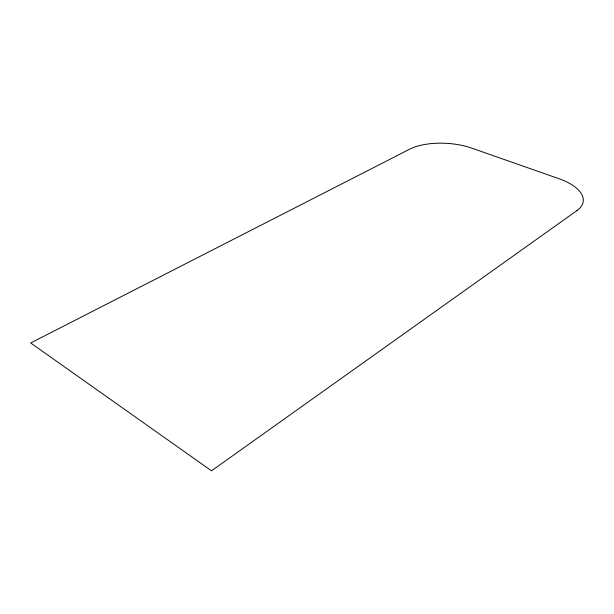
<?xml version="1.0" encoding="UTF-8"?>
<svg xmlns="http://www.w3.org/2000/svg" width="614" height="614" viewBox="0 0 614 614"><rect width="100%" height="100%" fill="white"/><g stroke="black" fill="none" stroke-linecap="round" stroke-linejoin="round"><path stroke-width="0.92" d="M576.853 210.663L211.508 470.823L30.7 342.98L409.607 149.217A45.812 19.924 3.5 0 1 471.705 148.112L558.801 178.643A49.312 22.265 6.2 0 1 576.853 210.663"/></g></svg>
